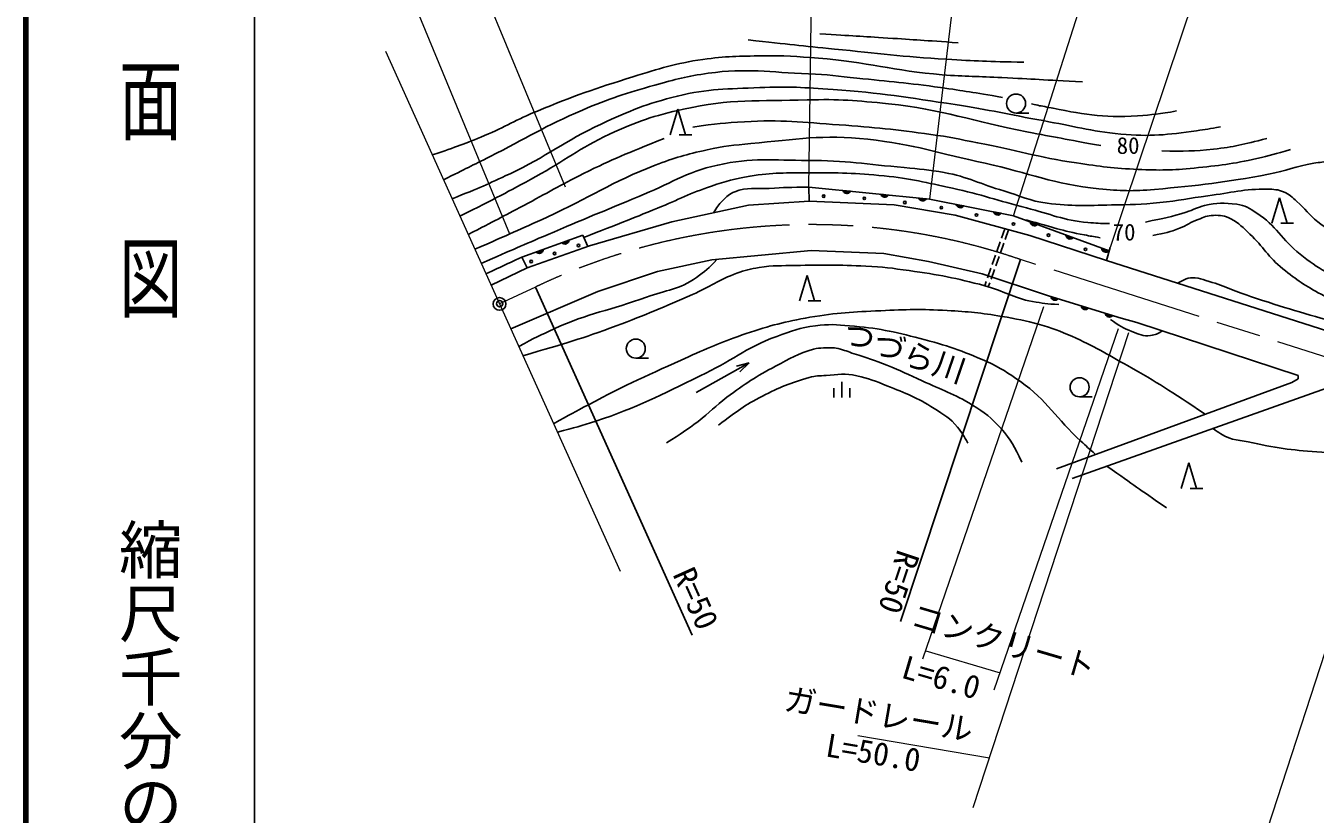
# Model space of a CAD drawing. Units: millimetres, scale not verified. Extents: x 40000 to 680000, y 20000 to 380000.
# Drawn here: x 40000 to 141534, y 267680 to 329744 of the extents above; entities that cross this region are included whole.
import ezdxf
from ezdxf.enums import TextEntityAlignment as Align

# ---------------------------------------------------------------- set-up
doc = ezdxf.new("R2010")
doc.units = ezdxf.units.MM
doc.header["$LTSCALE"] = 1000
doc.header["$PDMODE"] = 32
doc.header["$PDSIZE"] = 500
doc.linetypes.add('CHAIN', pattern=[18.5, 12, -1.5, 3.5, -1.5])
for name, color, linetype, lineweight in [('M-BGD', 7, 'Continuous', 25), ('M-BMK', 2, 'CHAIN', 13), ('M-BMK-SRVR', 3, 'Continuous', 25), ('M-STR-HTXT', 7, 'Continuous', 13), ('M-TTL', 2, 'Continuous', 140), ('M-TTL-BAND', 7, 'Continuous', 25)]:
    doc.layers.add(name, color=color, linetype=linetype, lineweight=lineweight)
doc.layers.add('M-OTRS', color=6, linetype='Continuous')
doc.styles.add('@ＭＳ ゴシック', font='')
doc.styles.add('ＭＳ ゴシック', font='')
doc.styles.get('@ＭＳ ゴシック').set_extended_font_data('@MS Gothic')
doc.styles.get('ＭＳ ゴシック').set_extended_font_data('MS Gothic')

msp = doc.modelspace()

# ---------------------------------------------------------------- hatches: boundary and pattern name
at = {"layer": 'M-BGD'}
for points in [[(104341, 316773, 0.66667), (104938, 316714)], [(107326, 316479, 0.66667), (107923, 316420)], [(110312, 316184, 0.66667), (110909, 316126)], [(113267, 315685, 0.66667), (113856, 315569)], [(116210, 315104, 0.66667), (116799, 314988)], [(119093, 314309, 0.66667), (119656, 314101)], [(82208, 312666, 0.66667), (82772, 312870)], [(121908, 313270, 0.66667), (122471, 313063)], [(80189, 311936, 0.66667), (80753, 312140)], [(124722, 312232, 0.66667), (125285, 312024)], [(120721, 308429, 0.66667), (121295, 308252)], [(123105, 307693, 0.66667), (123679, 307516)], [(125010, 307104, 0.66667), (125584, 306927)]]:
    msp.add_hatch(color=256, dxfattribs=at).paths.add_polyline_path(points)

# ---------------------------------------------------------------- linework, layer by layer
for p, q in [((90743, 321170), (91343, 323170)), ((91343, 323170), (91943, 321170)), ((117974, 322873), (118974, 322873)), ((91443, 321170), (92443, 321170)), ((101654, 317038), (111152, 316102)), ((101688, 315946), (101654, 317038)), ((96898, 315617), (101688, 315946)), ((101688, 315946), (108390, 315638)), ((111152, 316102), (117770, 314797)), ((138131, 314209), (138731, 316209)), ((138731, 316209), (139331, 314209)), ((90875, 314322), (96898, 315617)), ((108390, 315638), (113179, 314836)), ((113179, 314836), (119059, 313232)), ((117770, 314797), (125308, 312016)), ((84399, 312410), (90875, 314322)), ((117092, 313769), (116826, 313014)), ((138831, 314209), (139831, 314209)), ((79051, 311525), (83877, 313269)), ((83877, 313269), (84256, 312360)), ((116726, 312731), (116460, 311977)), ((117375, 313669), (117109, 312915)), ((119059, 313232), (125103, 311279)), ((79486, 310683), (84399, 312410)), ((101857, 312056), (94012, 311310)), ((107558, 311823), (101857, 312056)), ((111084, 311186), (107558, 311823)), ((117009, 312632), (116743, 311877)), ((125381, 312280), (125103, 311279)), ((79051, 311525), (79486, 310683)), ((94012, 311310), (89756, 310393)), ((108876, 282855), (118340, 311339)), ((115321, 310215), (111084, 311186)), ((116360, 311694), (116094, 310940)), ((116643, 311594), (116377, 310840)), ((125103, 311279), (143750, 305319)), ((76637, 309327), (79486, 310683)), ((89756, 310393), (85049, 308825)), ((100916, 308091), (101516, 310091)), ((101516, 310091), (102116, 308091)), ((120526, 308490), (115321, 310215)), ((115994, 310657), (115728, 309902)), ((116277, 310557), (116011, 309802)), ((85049, 308825), (78193, 305878)), ((80132, 309179), (92470, 281761)), ((115628, 309619), (115510, 309282)), ((115911, 309519), (115793, 309182)), ((101616, 308091), (102616, 308091)), ((120526, 308490), (126258, 306719)), ((127478, 306383), (126258, 306719)), ((140199, 302216), (127478, 306383)), ((88034, 303579), (89034, 303579)), ((96967, 303212), (92783, 300865)), ((96967, 303212), (95966, 302952)), ((96967, 303212), (96223, 302493)), ((104251, 300474), (104251, 301724)), ((121151, 294877), (139686, 301669)), ((139686, 301669), (140194, 301963)), ((140194, 301963), (140199, 302216)), ((103626, 300474), (103626, 301224)), ((104876, 300474), (104876, 301224)), ((142870, 301375), (122386, 294108)), ((122982, 300538), (123982, 300538)), ((130980, 293327), (131580, 295327)), ((131580, 295327), (132180, 293327)), ((131680, 293327), (132680, 293327))]:
    msp.add_line(p, q, dxfattribs=at)
for points in [[(104341, 316773, 0.66667), (104938, 316714)], [(107326, 316479, 0.66667), (107923, 316420)], [(110312, 316184, 0.66667), (110909, 316126)], [(113267, 315685, 0.66667), (113856, 315569)], [(116210, 315104, 0.66667), (116799, 314988)], [(119093, 314309, 0.66667), (119656, 314101)], [(82208, 312666, 0.66667), (82772, 312870)], [(121908, 313270, 0.66667), (122471, 313063)], [(80189, 311936, 0.66667), (80753, 312140)], [(124722, 312232, 0.66667), (125285, 312024)], [(120721, 308429, 0.66667), (121295, 308252)], [(123105, 307693, 0.66667), (123679, 307516)], [(125010, 307104, 0.66667), (125584, 306927)]]:
    msp.add_lwpolyline(points, format="xyb", close=True, dxfattribs=at)
for centre, radius in [((117974, 323623), 750), ((102830, 316334), 100), ((106030, 316163), 100), ((109217, 315829), 100), ((112093, 315423), 100), ((114862, 314849), 100), ((117780, 314141), 100), ((120535, 313261), 100), ((81639, 311823), 100), ((83524, 312451), 100), ((123443, 312151), 100), ((79800, 311194), 100), ((88034, 304329), 750), ((122982, 301288), 750)]:
    msp.add_circle(centre, radius, dxfattribs=at)
for points, knots in [([(113429, 328406), (110730, 328595), (110048, 328642), (107880, 328781), (105792, 328915), (105134, 328954), (102532, 329106)], [0, 0, 0, 0, 1, 1, 1, 2, 2, 2, 2]), ([(118595, 326871), (115663, 326936), (114868, 326971), (112483, 327109), (109042, 327308), (107125, 327571), (103694, 327912), (101032, 328177), (100188, 328265), (96883, 328626)], [0, 0, 0, 0, 1, 1, 1, 2, 2, 2, 3, 3, 3, 3]), ([(72012, 319575), (73985, 320251), (74541, 320444), (76122, 321101), (77779, 321789), (78630, 322348), (80286, 323034), (83170, 324230), (84827, 324810), (87811, 325726), (89928, 326377), (91121, 326784), (93314, 327094), (95129, 327352), (96166, 327346), (97998, 327377), (99725, 327406), (100694, 327332), (102415, 327198), (106248, 326901), (108338, 326190), (112171, 325890), (114003, 325746), (115035, 325758), (116870, 325667), (119345, 325543), (120124, 325497), (123205, 325325)], [0, 0, 0, 0, 1, 1, 1, 2, 2, 2, 3, 3, 3, 4, 4, 4, 5, 5, 5, 6, 6, 6, 7, 7, 7, 8, 8, 8, 9, 9, 9, 9]), ([(116900, 324105), (114568, 324511), (113941, 324610), (112037, 324879), (109473, 325241), (108026, 325369), (105449, 325622), (103963, 325768), (103134, 325912), (101642, 325964), (98559, 326071), (96800, 326434), (93745, 326009), (92077, 325777), (91156, 325535), (89537, 325072), (87269, 324422), (85995, 324035), (83826, 323109), (80902, 321860), (79395, 320878), (76554, 319450), (75126, 318733), (74680, 318509), (72897, 317614)], [0, 0, 0, 0, 1, 1, 1, 2, 2, 2, 3, 3, 3, 4, 4, 4, 5, 5, 5, 6, 6, 6, 7, 7, 7, 8, 8, 8, 8]), ([(73570, 316123), (75758, 316996), (76372, 317274), (78130, 318097), (81024, 319451), (82417, 320660), (85313, 322008), (87574, 323061), (88885, 323612), (91306, 324209), (93778, 324819), (95247, 324756), (97790, 324879), (100048, 324987), (101320, 324883), (103575, 324730), (107348, 324473), (109443, 324101), (113182, 323540), (115903, 323132), (117403, 322758), (120112, 322276), (122497, 321851), (123812, 321446), (126224, 321220), (128546, 321003), (129879, 321161), (132188, 321488), (132928, 321593), (133195, 321620), (134077, 321800)], [0, 0, 0, 0, 1, 1, 1, 2, 2, 2, 3, 3, 3, 4, 4, 4, 5, 5, 5, 6, 6, 6, 7, 7, 7, 8, 8, 8, 9, 9, 9, 10, 10, 10, 10]), ([(124658, 320313), (121829, 320827), (121106, 320965), (118832, 321400), (114563, 322215), (112250, 323163), (107926, 323605), (105437, 323859), (104028, 323985), (101528, 323908), (97713, 323792), (95508, 324011), (91783, 323180), (89438, 322657), (88134, 322220), (85957, 321203), (83593, 320100), (82454, 319128), (80166, 317874), (77856, 316608), (77084, 316219), (74187, 314756)], [0, 0, 0, 0, 1, 1, 1, 2, 2, 2, 3, 3, 3, 4, 4, 4, 5, 5, 5, 6, 6, 6, 7, 7, 7, 7]), ([(130611, 323049), (129230, 322775), (128751, 322749), (127548, 322663), (124748, 322461), (123148, 322803), (120395, 323347), (119929, 323439), (119760, 323460), (119205, 323600)], [0, 0, 0, 0, 1, 1, 1, 2, 2, 2, 3, 3, 3, 3]), ([(139594, 320016), (138360, 319635), (137989, 319546), (136947, 319302), (135042, 318855), (133942, 318739), (131995, 318543), (130277, 318371), (129302, 318360), (127578, 318439), (125676, 318527), (124613, 318669), (122730, 318945), (119661, 319394), (118000, 319965), (114952, 320536), (113519, 320804), (112723, 320996), (111279, 321190), (108465, 321570), (106883, 321754), (104051, 321949), (101140, 322149), (99497, 322369), (96586, 322187), (94995, 322087), (94415, 322046), (92526, 321770)], [0, 0, 0, 0, 1, 1, 1, 2, 2, 2, 3, 3, 3, 4, 4, 4, 5, 5, 5, 6, 6, 6, 7, 7, 7, 8, 8, 8, 9, 9, 9, 9]), ([(90265, 320878), (87213, 319641), (86340, 319311), (83915, 318112), (82049, 317189), (81057, 316570), (79216, 315599), (77510, 314698), (76969, 314417), (74837, 313314)], [0, 0, 0, 0, 1, 1, 1, 2, 2, 2, 3, 3, 3, 3]), ([(75364, 312148), (78122, 313352), (78837, 313675), (81048, 314689), (84398, 316223), (86120, 317429), (89553, 318768), (91105, 319374), (92017, 319620), (93644, 319978), (94976, 320272), (95743, 320348), (97101, 320474), (100684, 320806), (102729, 321197), (106306, 320811), (109965, 320415), (111939, 319695), (115537, 318918), (119040, 318161), (120924, 317264), (124491, 316913), (126198, 316744), (127173, 316710), (128881, 316861), (132403, 317173), (134377, 317411), (137853, 318054), (139260, 318314), (139998, 318710), (141414, 318918), (141924, 318993), (142212, 319045), (142727, 319039), (143156, 319034), (143419, 319061), (143816, 318901), (145697, 318141), (146371, 317027), (148086, 315945), (150849, 314201), (152398, 313177), (155398, 311882), (157212, 311100), (158291, 310819), (160163, 310188), (162536, 309389), (163897, 309036), (166271, 308241), (170038, 306980), (172112, 306165), (175868, 304870), (178726, 303885), (180331, 303344), (183197, 302381), (186006, 301437), (187550, 300810), (190399, 299995), (192800, 299310), (194164, 298991), (196599, 298440), (200493, 297558), (202662, 296987), (206602, 296342), (209158, 295924), (210603, 295761), (213182, 295524), (215332, 295326), (216543, 295246), (218702, 295225), (221174, 295200), (222562, 295211), (225029, 295374), (226965, 295503), (228037, 295726), (229973, 295858), (232746, 296048), (234304, 296080), (237083, 296158), (241462, 296281), (243916, 296305), (248296, 296354), (253121, 296408), (255827, 296605), (260649, 296423), (264349, 296283), (266405, 295933), (270088, 295559), (274722, 295088), (277283, 294482), (281928, 294141), (283814, 294003), (284879, 293999), (286769, 294066), (287660, 294098), (288159, 294172), (289039, 294320), (289964, 294476), (290288, 294566), (291378, 294862)], [0, 0, 0, 0, 1, 1, 1, 2, 2, 2, 3, 3, 3, 4, 4, 4, 5, 5, 5, 6, 6, 6, 7, 7, 7, 8, 8, 8, 9, 9, 9, 10, 10, 10, 11, 11, 11, 12, 12, 12, 13, 13, 13, 14, 14, 14, 15, 15, 15, 16, 16, 16, 17, 17, 17, 18, 18, 18, 19, 19, 19, 20, 20, 20, 21, 21, 21, 22, 22, 22, 23, 23, 23, 24, 24, 24, 25, 25, 25, 26, 26, 26, 27, 27, 27, 28, 28, 28, 29, 29, 29, 30, 30, 30, 31, 31, 31, 32, 32, 32, 33, 33, 33, 33]), ([(129444, 319897), (131333, 319864), (131933, 319860), (133513, 320036), (135178, 320221), (135791, 320382), (137721, 320868)], [0, 0, 0, 0, 1, 1, 1, 2, 2, 2, 2]), ([(165463, 306164), (162827, 306803), (162104, 306969), (159984, 307599), (158180, 308135), (157211, 308566), (155403, 309086), (153237, 309709), (151965, 309850), (149819, 310538), (148182, 311062), (147292, 311444), (145723, 312145), (144101, 312871), (143140, 313243), (141730, 314323), (141021, 314866), (140763, 315330), (140087, 315914), (139707, 316242), (139518, 316491), (139050, 316674), (138585, 316857), (138288, 316873), (137788, 316882), (135941, 316913), (134919, 316601), (133087, 316363), (131606, 316171), (130788, 315968), (129301, 315827), (127814, 315687), (126975, 315660), (125481, 315637), (123502, 315607), (122378, 315520), (120416, 315775), (119045, 315954), (118337, 316353), (117011, 316743), (115173, 317284), (114210, 317847), (112326, 318195), (111102, 318422), (110402, 318459), (109163, 318576), (106210, 318855), (104557, 319145), (101592, 319146), (98813, 319148), (97199, 319389), (94487, 318783), (91932, 318212), (90687, 317285), (88264, 316294), (85468, 315150), (83902, 314508), (81125, 313321), (79065, 312440), (78412, 312157), (75866, 311035)], [0, 0, 0, 0, 1, 1, 1, 2, 2, 2, 3, 3, 3, 4, 4, 4, 5, 5, 5, 6, 6, 6, 7, 7, 7, 8, 8, 8, 9, 9, 9, 10, 10, 10, 11, 11, 11, 12, 12, 12, 13, 13, 13, 14, 14, 14, 15, 15, 15, 16, 16, 16, 17, 17, 17, 18, 18, 18, 19, 19, 19, 20, 20, 20, 20]), ([(83951, 313090), (86772, 314193), (87493, 314471), (89752, 315386), (91416, 316060), (92301, 316563), (94004, 317132), (95161, 317518), (95824, 317718), (97029, 317910), (98839, 318197), (99881, 318164), (101714, 318169), (104011, 318175), (105305, 318162), (107591, 317927), (109713, 317709), (110883, 317415), (112967, 316959), (115274, 316454), (116521, 315985), (118810, 315403), (120686, 314926), (121704, 314432), (123632, 314262), (124299, 314204), (124553, 314170), (125344, 314176)], [0, 0, 0, 0, 1, 1, 1, 2, 2, 2, 3, 3, 3, 4, 4, 4, 5, 5, 5, 6, 6, 6, 7, 7, 7, 8, 8, 8, 9, 9, 9, 9]), ([(94152, 315026), (94433, 315479), (94539, 315648), (94869, 315975), (95199, 316302), (95388, 316522), (95824, 316684), (96822, 317054), (97475, 316875), (98537, 316946), (99752, 317027), (100165, 317026), (101654, 317038)], [0, 0, 0, 0, 1, 1, 1, 2, 2, 2, 3, 3, 3, 4, 4, 4, 4]), ([(128161, 314297), (129690, 314612), (130148, 314674), (131376, 315075), (131949, 315262), (132243, 315452), (132828, 315593), (133787, 315825), (134371, 315800), (135352, 315697), (136020, 315627), (136360, 315367), (136925, 315006), (138479, 314013), (138906, 312905), (140348, 311756), (141814, 310587), (142791, 310111), (144514, 309370), (146561, 308490), (147832, 308323), (149993, 307780), (152403, 307175), (153809, 307093), (156234, 306553), (159932, 305729), (161971, 305126), (165637, 304167), (168117, 303519), (169487, 303081), (171964, 302421), (176974, 301086), (179765, 300275), (184807, 299068), (187507, 298421), (189032, 298112), (191739, 297495), (195326, 296677), (197316, 296132), (200918, 295386), (204466, 294651), (206476, 294350), (210045, 293727), (212130, 293362), (212789, 293247), (215386, 292810)], [0, 0, 0, 0, 1, 1, 1, 2, 2, 2, 3, 3, 3, 4, 4, 4, 5, 5, 5, 6, 6, 6, 7, 7, 7, 8, 8, 8, 9, 9, 9, 10, 10, 10, 11, 11, 11, 12, 12, 12, 13, 13, 13, 14, 14, 14, 15, 15, 15, 15]), ([(128745, 313235), (129733, 313441), (130063, 313491), (130857, 313805), (131440, 314036), (131716, 314285), (132306, 314499), (132768, 314666), (133031, 314810), (133523, 314822), (134070, 314836), (134412, 314801), (134895, 314545), (135557, 314194), (135842, 313853), (136390, 313343), (137465, 312341), (137835, 311535), (138980, 310615), (140083, 309727), (140749, 309274), (142000, 308611), (143320, 307912), (144125, 307639), (145545, 307178), (147130, 306663), (148077, 306585), (149707, 306237), (152139, 305719), (153520, 305518), (155949, 304989), (158190, 304501), (159423, 304127), (161652, 303586), (164774, 302829), (166528, 302427), (169651, 301675), (173843, 300665), (176188, 300089), (180378, 299070), (183027, 298427), (184509, 298055), (187160, 297421), (188707, 297051), (189193, 296935), (191121, 296481)], [0, 0, 0, 0, 1, 1, 1, 2, 2, 2, 3, 3, 3, 4, 4, 4, 5, 5, 5, 6, 6, 6, 7, 7, 7, 8, 8, 8, 9, 9, 9, 10, 10, 10, 11, 11, 11, 12, 12, 12, 13, 13, 13, 14, 14, 14, 15, 15, 15, 15]), ([(118782, 314462), (120948, 313845), (121549, 313624), (123366, 313281), (123847, 313190), (124011, 313153), (124599, 313065)], [0, 0, 0, 0, 1, 1, 1, 2, 2, 2, 2]), ([(94422, 311349), (93788, 310651), (93494, 310422), (92816, 309931), (91475, 308961), (90425, 308956), (88872, 308384), (86059, 307347), (84336, 307143), (81612, 305891), (80503, 305381), (80097, 305205), (78815, 304500)], [0, 0, 0, 0, 1, 1, 1, 2, 2, 2, 3, 3, 3, 4, 4, 4, 4]), ([(79143, 303774), (82668, 304801), (83671, 305075), (86499, 306126), (88875, 307009), (90177, 307581), (92499, 308595), (93881, 309199), (94563, 309749), (95980, 310263), (96651, 310506), (97044, 310608), (97749, 310718), (98851, 310891), (99484, 310850), (100599, 310877), (102768, 310928), (103986, 310917), (106153, 310828), (107488, 310773), (108231, 310657), (109554, 310472), (111903, 310144), (113216, 309889), (115510, 309282), (117005, 308887), (117747, 308312), (119270, 308043), (120072, 307901), (120387, 307850), (121342, 307800)], [0, 0, 0, 0, 1, 1, 1, 2, 2, 2, 3, 3, 3, 4, 4, 4, 5, 5, 5, 6, 6, 6, 7, 7, 7, 8, 8, 8, 9, 9, 9, 10, 10, 10, 10]), ([(190656, 295433), (187542, 296182), (186725, 296380), (184192, 296922), (181722, 297450), (180325, 297678), (177850, 298181), (175606, 298636), (174347, 298879), (172112, 299379), (168836, 300112), (167015, 300586), (163761, 301412), (161518, 301982), (160284, 302391), (158036, 302937), (155964, 303441), (154784, 303636), (152698, 304075), (150765, 304482), (149668, 304644), (147747, 305104), (146038, 305513), (145102, 305826), (143414, 306314), (140674, 307107), (139134, 307537), (136430, 308445), (135053, 308907), (134322, 309283), (132932, 309704), (132606, 309802), (132424, 309886), (132085, 309909), (131520, 309948), (131243, 309759), (130696, 309492)], [0, 0, 0, 0, 1, 1, 1, 2, 2, 2, 3, 3, 3, 4, 4, 4, 5, 5, 5, 6, 6, 6, 7, 7, 7, 8, 8, 8, 9, 9, 9, 10, 10, 10, 11, 11, 11, 12, 12, 12, 12]), ([(81557, 298423), (82862, 299160), (83223, 299344), (84301, 299915), (87316, 301511), (89067, 302288), (92179, 303686), (93926, 304471), (94913, 304905), (96729, 305516), (98647, 306161), (99755, 306450), (101749, 306795), (103902, 307168), (105136, 307212), (107319, 307314), (109360, 307408), (110510, 307450), (112550, 307330), (114238, 307230), (115187, 307148), (116855, 306868), (118028, 306671), (118686, 306543), (119831, 306218), (120848, 305929), (121413, 305732), (122379, 305300), (124146, 304511), (125074, 303937), (126762, 302990), (129216, 301612), (130004, 301059), (132871, 299172)], [0, 0, 0, 0, 1, 1, 1, 2, 2, 2, 3, 3, 3, 4, 4, 4, 5, 5, 5, 6, 6, 6, 7, 7, 7, 8, 8, 8, 9, 9, 9, 10, 10, 10, 11, 11, 11, 11]), ([(81862, 297748), (83293, 298105), (83710, 298254), (84880, 298629), (88212, 299695), (89944, 300674), (93103, 302176), (95497, 303314), (96648, 304366), (99131, 305295), (100290, 305728), (100960, 305967), (102186, 306132), (103224, 306271), (103823, 306220), (104866, 306132), (107068, 305947), (108294, 305683), (110433, 305127), (112530, 304583), (113692, 304186), (115672, 303309), (116771, 302822), (117329, 302421), (118317, 301737), (120461, 300251), (121141, 298800), (123075, 297048), (123527, 296639), (123673, 296499), (124240, 296009)], [0, 0, 0, 0, 1, 1, 1, 2, 2, 2, 3, 3, 3, 4, 4, 4, 5, 5, 5, 6, 6, 6, 7, 7, 7, 8, 8, 8, 9, 9, 9, 10, 10, 10, 10]), ([(125407, 306634), (126124, 306139), (126387, 305929), (127107, 305679), (127658, 305487), (127989, 305258), (128564, 305355), (128950, 305420), (129145, 305504), (129496, 305722)], [0, 0, 0, 0, 1, 1, 1, 2, 2, 2, 3, 3, 3, 3]), ([(118420, 295402), (117828, 296638), (117600, 297137), (116796, 298041), (116039, 298894), (115508, 299294), (114537, 299892), (113074, 300793), (112133, 301080), (110573, 301799), (109501, 302294), (108903, 302580), (107810, 303027), (106822, 303432), (106241, 303585), (105229, 303925), (104740, 304089), (104476, 304218), (103973, 304330), (103531, 304428), (103267, 304411), (102815, 304385), (102508, 304368), (102330, 304371), (102034, 304288), (100803, 303941), (100179, 303543), (99047, 302948), (97475, 302122), (96635, 301568), (95210, 300506), (94281, 299814), (93867, 299293), (92943, 298595), (92010, 297889), (91657, 297669), (90459, 296920)], [0, 0, 0, 0, 1, 1, 1, 2, 2, 2, 3, 3, 3, 4, 4, 4, 5, 5, 5, 6, 6, 6, 7, 7, 7, 8, 8, 8, 9, 9, 9, 10, 10, 10, 11, 11, 11, 12, 12, 12, 12]), ([(94550, 298311), (96059, 299454), (96566, 299845), (97999, 300586), (99380, 301300), (100200, 301638), (101698, 302054), (102198, 302193), (102498, 302186), (103015, 302224), (103958, 302293), (104510, 302394), (105434, 302195), (106392, 301990), (106903, 301764), (107815, 301405), (109310, 300816), (110163, 300481), (111523, 299626), (112302, 299136), (112776, 298861), (113358, 298149), (113733, 297690), (113877, 297476), (114187, 296878)], [0, 0, 0, 0, 1, 1, 1, 2, 2, 2, 3, 3, 3, 4, 4, 4, 5, 5, 5, 6, 6, 6, 7, 7, 7, 8, 8, 8, 8]), ([(133502, 298051), (133748, 297830), (133864, 297769), (134113, 297614), (134976, 297075), (135630, 297140), (136623, 296918), (138710, 296451), (139914, 296322), (142048, 296173), (144162, 296025), (145356, 296201), (147473, 296108), (148906, 296045), (149716, 296015), (151132, 295784), (153766, 295355), (155134, 294632), (157707, 293922), (159499, 293427), (160470, 292989), (162305, 292691), (163007, 292577), (163459, 292360), (164124, 292610), (164863, 292888), (165367, 293007), (165884, 293603), (166058, 293803), (166144, 293894), (166283, 294151)], [0, 0, 0, 0, 1, 1, 1, 2, 2, 2, 3, 3, 3, 4, 4, 4, 5, 5, 5, 6, 6, 6, 7, 7, 7, 8, 8, 8, 9, 9, 9, 10, 10, 10, 10])]:
    msp.add_open_spline(points, degree=3, knots=knots, dxfattribs=at)
for points in [[(76236, 310214), (77644, 310870), (77644, 310870), (79051, 311525)], [(125121, 295078), (127471, 293432), (127471, 293432), (129821, 291786)]]:
    msp.add_open_spline(points, degree=3, dxfattribs=at)
at = {"layer": 'M-BMK'}
for p, q in [((167646, 295601), (118340, 311339)), ((80132, 309179), (77303, 307851))]:
    msp.add_line(p, q, dxfattribs=at)
msp.add_arc((101880, 263474), 50616, 71.02288, 115.44646, dxfattribs=at)
at = {"layer": 'M-BMK-SRVR', "lineweight": 13}
msp.add_line((68329, 327736), (86799, 286806), dxfattribs=at)
at = {"layer": 'M-BMK-SRVR'}
msp.add_circle((77303, 307851), 500, dxfattribs=at)
at = {"layer": 'M-OTRS'}
msp.add_point((77315, 307864), dxfattribs=at)
at = {"layer": 'M-STR-HTXT'}
for p, q in [((117770, 314797), (126693, 342780)), ((101654, 317038), (101996, 341072)), ((113963, 339668), (111152, 316102)), ((133110, 335253), (125381, 312280)), ((75243, 334493), (82479, 317077)), ((78125, 313344), (69732, 333627)), ((78096, 327618), (78054, 327719)), ((110648, 279908), (120156, 307640)), ((126027, 305898), (116240, 277433)), ((114607, 268215), (126848, 305587)), ((148118, 298359), (137329, 265180)), ((110865, 280540), (116716, 278818)), ((105516, 273879), (115888, 272125))]:
    msp.add_line(p, q, dxfattribs=at)
at = {"layer": 'M-TTL'}
msp.add_line((40000, 380000), (40000, 20000), dxfattribs=at)
at = {"layer": 'M-TTL-BAND'}
msp.add_line((58000, 370000), (58000, 20000), dxfattribs=at)

# ---------------------------------------------------------------- texts
at = {"layer": 'M-BGD', "style": 'ＭＳ ゴシック'}
for s, p in [('80', (125904, 319265)), ('70', (125588, 312445))]:
    msp.add_text(s, height=1320, dxfattribs=at).set_placement(p, align=Align.BOTTOM_LEFT)
for s, rotation, p in [('つづら川', 341.019, (103973, 304330)), ('R=50', 251.621, (108154, 288773)), ('R=50', 294.227, (90409, 286342))]:
    msp.add_text(s, height=1833, rotation=rotation, dxfattribs=at).set_placement(p, align=Align.BOTTOM_LEFT)
at = {"layer": 'M-STR-HTXT', "style": 'ＭＳ ゴシック'}
for s, rotation, p in [('コンクリート', 343.606, (109386, 281985)), ('L=6.0', 343.606, (108689, 277926)), ('ガードレール', 350.402, (99534, 275358)), ('L=50.0', 350.402, (102807, 271706))]:
    msp.add_text(s, height=1833, rotation=rotation, dxfattribs=at).set_placement(p, align=Align.BOTTOM_LEFT)
at = {"layer": 'M-TTL-BAND', "style": '@ＭＳ ゴシック', "width": 1.4}
msp.add_text('平  面  図', height=3666, rotation=270, dxfattribs=at).set_placement((49777, 306475), align=Align.MIDDLE_RIGHT)
at = {"layer": 'M-TTL-BAND', "style": '@ＭＳ ゴシック'}
msp.add_text('縮尺千分の一', height=3666, rotation=270, dxfattribs=at).set_placement((49777, 261030), align=Align.MIDDLE_RIGHT)

doc.saveas('drawing.dxf')
